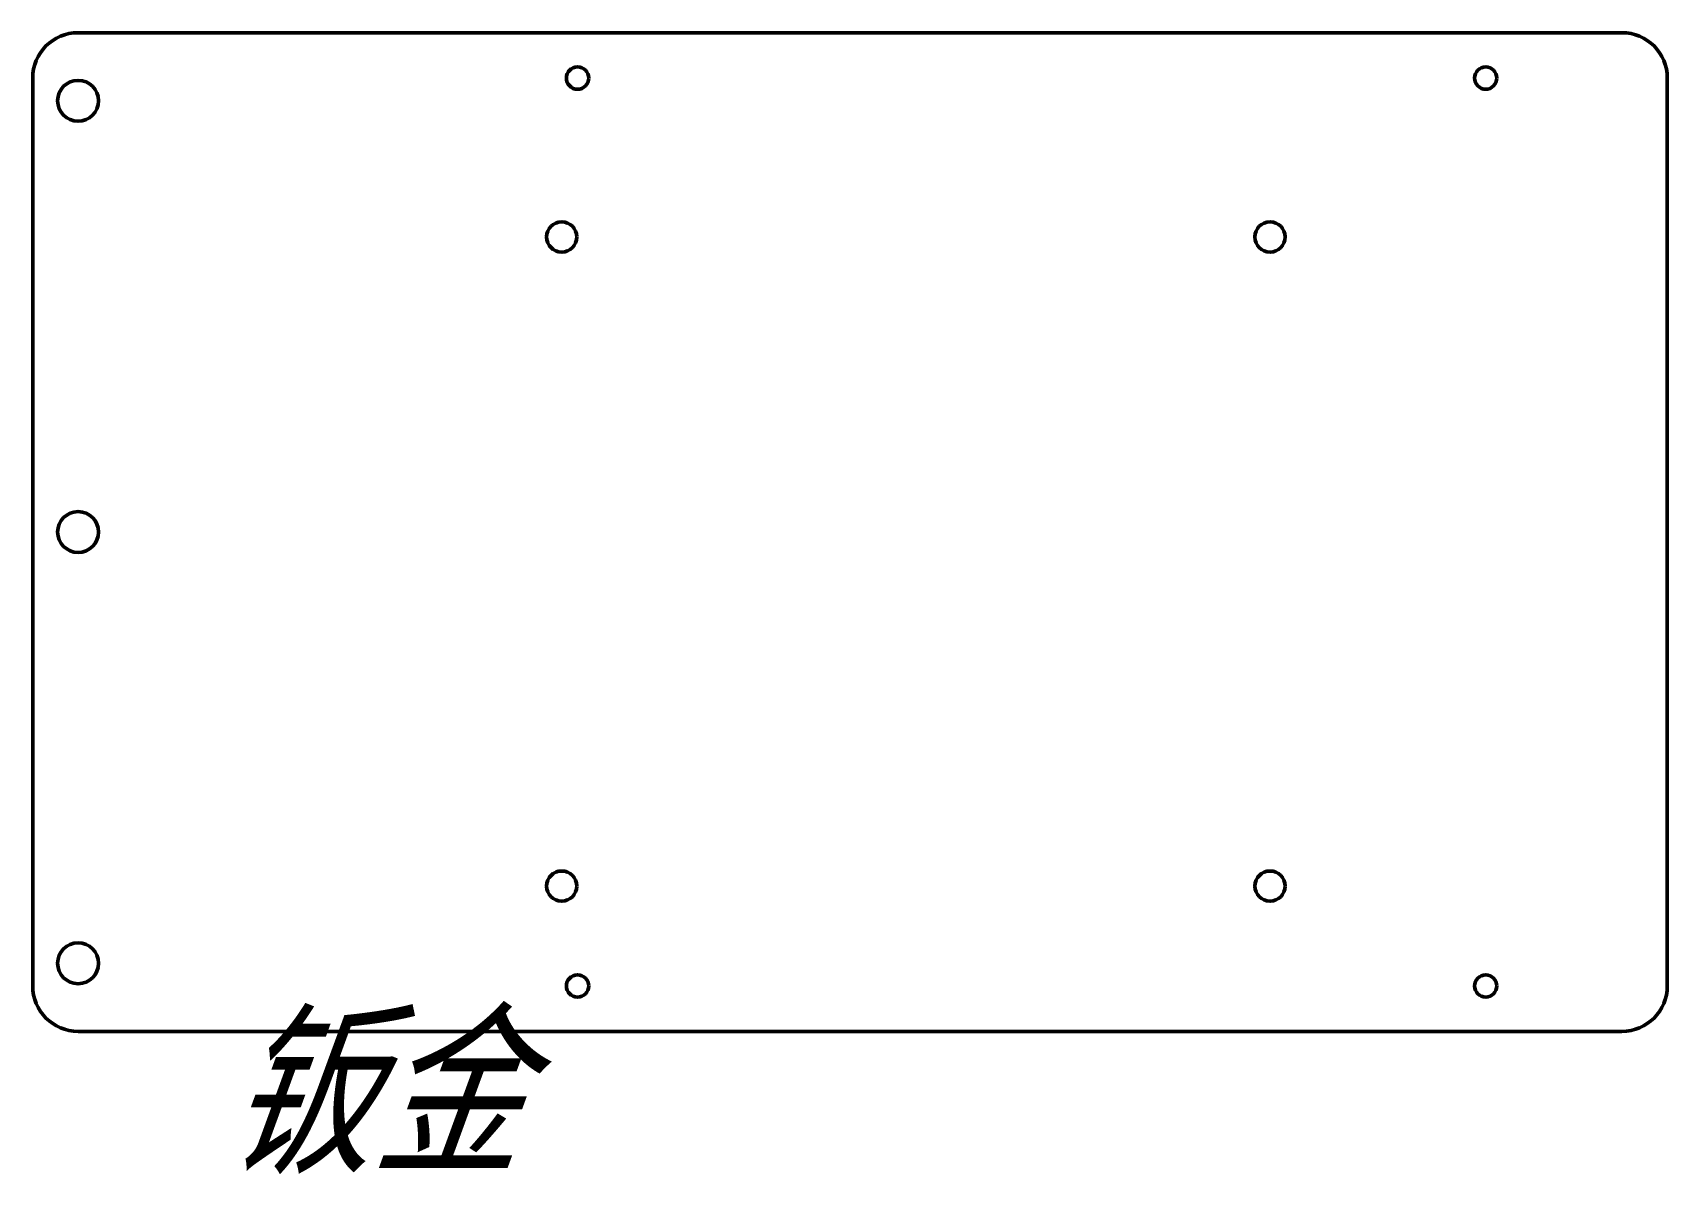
# Model space of a CAD drawing. Header units: inches. Extents: x 17901 to 26602, y 9673 to 14036.
# Drawn here: x 19669.6 to 20029.6, y 10124.4 to 10375.9 of the extents above; entities that cross this region are included whole.
import ezdxf

# ---------------------------------------------------------------- set-up
doc = ezdxf.new("R2010")
doc.units = ezdxf.units.IN
doc.header["$MEASUREMENT"] = 0
doc.layers.add('标注线', color=3, linetype='Continuous', lineweight=25)
doc.layers.add('粗实线', color=7, linetype='Continuous', lineweight=50)
doc.styles.add('DIM', font='romans.shx', dxfattribs={"width": 0.8, "oblique": 20, "bigfont": 'bigfont.shx'})

msp = doc.modelspace()

# ---------------------------------------------------------------- linework, layer by layer
at = {"layer": '粗实线', "ltscale": 0.375}
for p, q in [((19694.615, 10375.899), (19679.615, 10375.899)), ((19694.615, 10155.899), (19679.615, 10155.899))]:
    msp.add_line(p, q, dxfattribs=at)
at = {"layer": '粗实线'}
for p, q in [((20019.615, 10375.899), (19694.615, 10375.899)), ((19669.615, 10165.899), (19669.615, 10365.899)), ((20029.615, 10165.899), (20029.615, 10365.899)), ((19694.615, 10155.899), (20019.615, 10155.899))]:
    msp.add_line(p, q, dxfattribs=at)
for centre, radius in [((19789.615, 10365.899), 2.458), ((19989.615, 10365.899), 2.458), ((19679.615, 10360.899), 4.5), ((19786.115, 10330.899), 3.323), ((19942.115, 10330.899), 3.324), ((19679.615, 10265.899), 4.5), ((19786.115, 10187.899), 3.323), ((19942.115, 10187.899), 3.323), ((19679.615, 10170.899), 4.5), ((19789.615, 10165.899), 2.458), ((19989.615, 10165.899), 2.459)]:
    msp.add_circle(centre, radius, dxfattribs=at)
for centre, start, end in [((19679.615, 10365.899), 90, 180), ((20019.615, 10365.899), 360, 90), ((19679.615, 10165.899), 180, 270), ((20019.615, 10165.899), 270, 0)]:
    msp.add_arc(centre, 10, start, end, dxfattribs=at)

# ---------------------------------------------------------------- texts
at = {"layer": '标注线', "insert": (19711.647, 10157.885), "char_height": 30, "width": 303.82784, "attachment_point": 1, "style": 'DIM'}
msp.add_mtext('{\\fMicrosoft YaHei|b0|i0|c134|p34;钣金}', dxfattribs=at)

doc.saveas('drawing.dxf')
